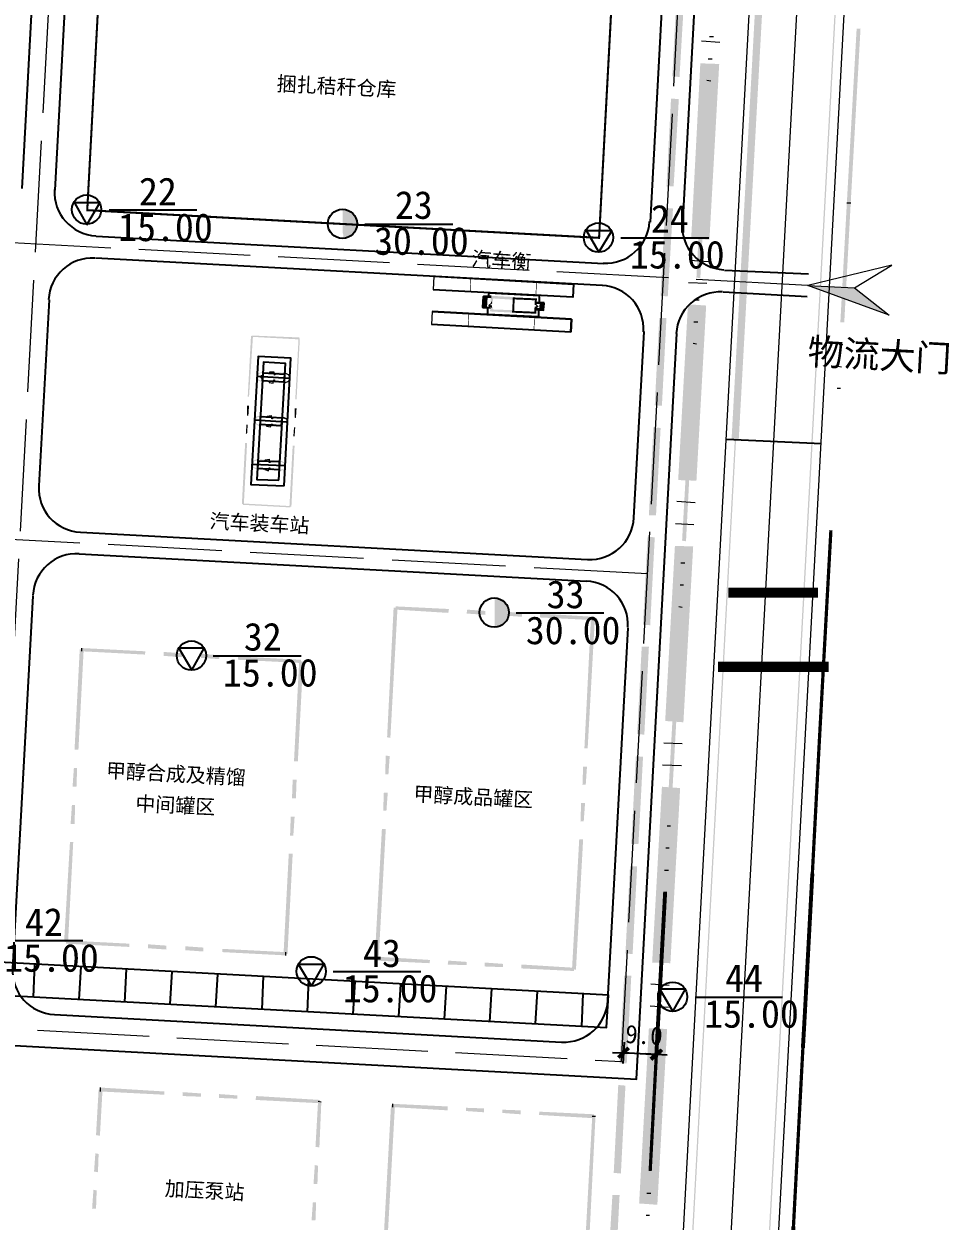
# Model space of a CAD drawing. Header units: millimetres. Extents: x 1542 to 2698, y 1376 to 2197.
# Drawn here: x 2391.5 to 2644.2, y 1651.7 to 1978.8 of the extents above; entities that cross this region are included whole.
import ezdxf

# ---------------------------------------------------------------- set-up
doc = ezdxf.new("R2010")
doc.units = ezdxf.units.MM
doc.linetypes.add('PDF_IMPORT', pattern=[1, 0.8, -0.2])
for name, color, linetype in [('PDF_0', 7, 'Continuous'), ('PDF_0-新建建构筑物', 4, 'Continuous'), ('PDF_0-道路边线', 3, 'Continuous'), ('PDF_c- 现状道路', 4, 'Continuous'), ('PDF_d-道路中心线', 1, 'Continuous'), ('PDF_d-道路红线', 5, 'Continuous'), ('PDF_DM-尺寸标注', 7, 'Continuous'), ('PDF_HY_BZ_CC', 2, 'Continuous'), ('PDF_HY_BZ_ZB', 7, 'Continuous'), ('PDF_PP-COM', 6, 'Continuous'), ('PDF_ROAD-CENT', 6, 'Continuous'), ('PDF_ZT-二期EPC承包商范围线', 6, 'Continuous'), ('PDF_勘探点', 5, 'Continuous'), ('PDF_文字', 5, 'Continuous'), ('PDF_绿线', 3, 'Continuous')]:
    doc.layers.add(name, color=color, linetype=linetype)
doc.styles.add('PDF SimHei', font='')
doc.styles.add('PDF SimSun', font='')
doc.styles.get('PDF SimHei').set_extended_font_data('SimHei')
doc.styles.get('PDF SimSun').set_extended_font_data('SimSun')

msp = doc.modelspace()

# ---------------------------------------------------------------- hatches: boundary and pattern name
at = {"layer": 'PDF_0', "true_color": 0x949400, "transparency": 33554559}
msp.add_hatch(color=54, dxfattribs=at).paths.add_polyline_path([(2584.82, 1865.35), (2586.78, 1865.17), (2594.97, 2014.81), (2593.01, 2015.35)])
at = {"layer": 'PDF_0', "transparency": 33554559}
for color, points in [(2, [(2572.01, 1988.3), (2569.88, 1988.3), (2568.63, 1964.46), (2570.59, 1964.28)]), (1, [(2581.44, 1967.84), (2576.28, 1968.02), (2573.79, 1920.15), (2578.77, 1919.8)]), (2, [(2570.41, 1958.23), (2568.28, 1958.41), (2567.03, 1934.39), (2568.99, 1934.39)]), (2, [(2568.81, 1928.34), (2566.68, 1928.52), (2565.43, 1904.5), (2567.39, 1904.32)]), (1, [(2577.88, 1901.83), (2572.9, 1902.18), (2570.23, 1854.14), (2575.22, 1853.97)]), (2, [(2567.03, 1898.45), (2565.07, 1898.45), (2563.83, 1874.6), (2565.79, 1874.43)]), (2, [(2565.43, 1868.38), (2563.47, 1868.56), (2562.23, 1844.54), (2564.18, 1844.54)]), (2, [(2563.83, 1838.49), (2561.87, 1838.66), (2560.63, 1814.64), (2562.58, 1814.47)]), (1, [(2574.33, 1835.99), (2569.34, 1836.17), (2566.68, 1788.31), (2571.66, 1787.95)]), (2, [(2562.23, 1808.59), (2560.27, 1808.59), (2559.02, 1784.75), (2560.98, 1784.57)]), (2, [(2560.63, 1778.52), (2558.67, 1778.7), (2557.42, 1754.68), (2559.38, 1754.68)]), (1, [(2570.77, 1769.98), (2565.79, 1770.34), (2563.12, 1722.3), (2568.1, 1722.12)]), (2, [(2559.02, 1748.63), (2557.07, 1748.63), (2555.82, 1724.79), (2557.78, 1724.61)]), (2, [(2557.42, 1718.74), (2555.47, 1718.74), (2554.22, 1694.72), (2556.18, 1694.72)]), (1, [(2567.21, 1704.15), (2562.23, 1704.33), (2559.56, 1656.47), (2564.54, 1656.11)]), (256, [(2553.51, 1696.68), (2554.22, 1695.97), (2557.07, 1698.64), (2556.36, 1699.35)]), (256, [(2566.14, 1698.1), (2565.43, 1698.81), (2562.41, 1696.32), (2563.12, 1695.43)]), (2, [(2555.82, 1688.67), (2553.86, 1688.85), (2552.62, 1664.83), (2554.58, 1664.65)]), (2, [(2554.22, 1658.78), (2552.26, 1658.78), (2550.84, 1634.94), (2552.98, 1634.76)])]:
    msp.add_hatch(color=color, dxfattribs=at).paths.add_polyline_path(points)
at = {"layer": 'PDF_0', "true_color": 0x00bfff, "transparency": 33554559}
msp.add_hatch(color=140, dxfattribs=at).paths.add_polyline_path([(2519.52, 1901.47), (2518.99, 1901.47), (2518.81, 1900.23), (2525.4, 1899.87), (2525.57, 1904.14), (2518.99, 1904.5), (2518.99, 1902.54), (2519.52, 1902.54), (2519.7, 1903.78), (2525.04, 1903.43), (2524.86, 1900.58), (2519.52, 1900.76)])
at = {"layer": 'PDF_0-新建建构筑物', "transparency": 33554559}
for points in [[(2452.62, 1876.92), (2452.98, 1876.92), (2454.05, 1893.47), (2453.51, 1893.47)], [(2453.69, 1893.64), (2453.69, 1893.29), (2466.68, 1892.58), (2466.68, 1893.11)], [(2466.86, 1892.75), (2466.5, 1892.75), (2465.61, 1876.21), (2465.97, 1876.21)], [(2456.36, 1881.19), (2455.65, 1881.54), (2455.29, 1882.43), (2455.65, 1883.15), (2456.54, 1883.5), (2462.94, 1883.15), (2462.94, 1883.5), (2456.54, 1883.68), (2455.47, 1883.32), (2454.94, 1882.43), (2455.29, 1881.37), (2456.36, 1881.01), (2462.77, 1880.65), (2462.77, 1880.83)], [(2452.45, 1871.76), (2452.8, 1871.76), (2452.98, 1874.43), (2452.45, 1874.43)], [(2462.23, 1871.05), (2462.41, 1871.4), (2455.83, 1871.76), (2454.76, 1871.4), (2454.4, 1870.51), (2454.76, 1869.45), (2455.65, 1868.91), (2462.23, 1868.56), (2462.23, 1868.91), (2455.65, 1869.27), (2454.94, 1869.62), (2454.76, 1870.51), (2455.12, 1871.22), (2455.83, 1871.4)], [(2465.97, 1873.72), (2465.43, 1873.72), (2465.43, 1871.22), (2465.79, 1871.05)], [(2452.09, 1866.78), (2452.45, 1866.78), (2452.62, 1869.27), (2452.27, 1869.27)], [(2465.61, 1868.56), (2465.26, 1868.56), (2465.08, 1866.06), (2465.43, 1866.06)], [(2451.02, 1847.56), (2451.56, 1847.56), (2452.45, 1864.29), (2451.91, 1864.29)], [(2465.43, 1863.57), (2464.9, 1863.57), (2464.01, 1846.85), (2464.55, 1846.85)], [(2464.19, 1846.67), (2464.37, 1847.03), (2451.38, 1847.74), (2451.2, 1847.38)]]:
    msp.add_hatch(color=256, dxfattribs=at).paths.add_polyline_path(points)
h = msp.add_hatch(color=256, dxfattribs=at)
h.paths.add_polyline_path([(2461.7, 1859.13), (2462.41, 1858.77), (2462.77, 1858.06), (2462.41, 1857.17), (2461.52, 1856.99), (2455.12, 1857.35), (2454.23, 1857.7), (2454.05, 1858.41), (2454.4, 1859.3), (2455.12, 1859.48)])
h.paths.add_polyline_path([(2462.59, 1858.95), (2461.7, 1859.48), (2455.12, 1859.84), (2454.23, 1859.48), (2453.69, 1858.41), (2454.05, 1857.52), (2455.12, 1856.99), (2461.52, 1856.63), (2462.59, 1856.99), (2462.94, 1858.06)], flags=0)
at = {"layer": 'PDF_c- 现状道路', "transparency": 33554559}
h = msp.add_hatch(color=256, dxfattribs=at)
h.paths.add_polyline_path([(2596.92, 2068.55), (2603.86, 2196.83), (2603.51, 2196.83), (2596.57, 2068.55)])
h.paths.add_polyline_path([(2580.73, 1383.35), (2581.09, 1383.17), (2624.86, 2196.83), (2624.5, 2196.83)])
msp.add_hatch(color=256, dxfattribs=at).paths.add_polyline_path([(2561.87, 1422.67), (2562.23, 1422.67), (2594.25, 2017.48), (2593.9, 2017.66)])
at = {"layer": 'PDF_HY_BZ_CC', "transparency": 33554559}
for color, points in [(3, [(2490.7, 1783.86), (2491.59, 1783.68), (2493.55, 1819.27), (2492.48, 1819.27)]), (3, [(2493.01, 1819.63), (2493.01, 1818.74), (2507.43, 1817.85), (2507.6, 1818.91)]), (3, [(2512.59, 1818.74), (2512.41, 1817.67), (2517.57, 1817.31), (2517.57, 1818.38)]), (3, [(2522.55, 1818.2), (2522.55, 1817.13), (2527.53, 1816.78), (2527.53, 1817.85)]), (3, [(2532.51, 1817.67), (2532.51, 1816.6), (2546.93, 1815.89), (2546.93, 1816.78)]), (3, [(2547.46, 1816.24), (2546.39, 1816.42), (2544.61, 1780.84), (2545.5, 1780.84)]), (3, [(2490.17, 1773.72), (2491.06, 1773.72), (2491.41, 1778.7), (2490.34, 1778.88)]), (3, [(2545.32, 1775.86), (2544.26, 1775.86), (2544.08, 1770.87), (2544.97, 1770.87)]), (3, [(2489.63, 1763.76), (2490.52, 1763.76), (2490.88, 1768.74), (2489.81, 1768.74)]), (3, [(2544.79, 1765.89), (2543.72, 1765.89), (2543.54, 1760.91), (2544.43, 1760.91)]), (3, [(2487.32, 1723.37), (2488.39, 1723.37), (2490.34, 1758.77), (2489.28, 1758.77)]), (3, [(2544.26, 1755.93), (2543.19, 1755.93), (2541.23, 1720.52), (2542.3, 1720.34)]), (3, [(2502.27, 1722.12), (2502.44, 1723.01), (2487.85, 1723.9), (2487.85, 1722.83)]), (3, [(2512.41, 1721.59), (2512.41, 1722.48), (2507.43, 1722.83), (2507.25, 1721.77)]), (3, [(2522.37, 1721.05), (2522.37, 1721.94), (2517.39, 1722.3), (2517.39, 1721.23)]), (3, [(2541.77, 1719.99), (2541.77, 1720.88), (2527.35, 1721.77), (2527.35, 1720.7)]), (5, [(2429.85, 1686.18), (2429.85, 1687.07), (2412.41, 1688.14), (2412.41, 1687.07)]), (5, [(2412.95, 1687.6), (2411.88, 1687.6), (2411.17, 1675.15), (2412.23, 1674.97)]), (5, [(2439.81, 1685.65), (2439.81, 1686.54), (2434.83, 1686.89), (2434.83, 1685.82)]), (5, [(2449.78, 1685.11), (2449.78, 1686), (2444.8, 1686.36), (2444.8, 1685.29)]), (5, [(2472.2, 1683.87), (2472.37, 1684.76), (2454.94, 1685.82), (2454.76, 1684.76)]), (5, [(2471.13, 1671.95), (2472.2, 1671.77), (2472.73, 1684.22), (2471.84, 1684.4)]), (5, [(2492.84, 1683.16), (2491.77, 1683.33), (2489.81, 1647.75), (2490.88, 1647.75)]), (5, [(2507.25, 1681.91), (2507.25, 1682.98), (2492.3, 1683.69), (2492.3, 1682.8)]), (5, [(2517.21, 1681.38), (2517.21, 1682.44), (2512.23, 1682.62), (2512.23, 1681.73)]), (5, [(2527.18, 1680.84), (2527.18, 1681.91), (2522.19, 1682.09), (2522.19, 1681.2)]), (5, [(2547.1, 1679.77), (2547.28, 1680.84), (2532.34, 1681.55), (2532.16, 1680.66)]), (5, [(2544.79, 1644.9), (2545.86, 1644.9), (2547.64, 1680.31), (2546.75, 1680.31)]), (5, [(2411.88, 1669.99), (2410.99, 1670.17), (2410.63, 1665.18), (2411.7, 1665.01)]), (5, [(2470.59, 1661.8), (2471.66, 1661.8), (2471.84, 1666.79), (2470.95, 1666.96)]), (5, [(2411.35, 1660.02), (2410.46, 1660.2), (2410.1, 1655.04), (2411.17, 1655.04)]), (5, [(2470.06, 1651.84), (2471.13, 1651.84), (2471.31, 1656.82), (2470.42, 1656.82)])]:
    msp.add_hatch(color=color, dxfattribs=at).paths.add_polyline_path(points)
at = {"layer": 'PDF_PP-COM', "transparency": 33554559}
msp.add_hatch(color=256, dxfattribs=at).paths.add_polyline_path([(2618.45, 1906.63), (2605.64, 1907.34), (2607.6, 1906.63), (2627.88, 1899.16)])
at = {"layer": 'PDF_ZT-二期EPC承包商范围线', "transparency": 33554559}
for points in [[(2407.79, 1807.7), (2406.72, 1807.88), (2405.3, 1780.48), (2406.36, 1780.48)], [(2424.51, 1806.46), (2424.69, 1807.35), (2407.25, 1808.24), (2407.25, 1807.35)], [(2434.65, 1805.75), (2434.83, 1806.81), (2429.67, 1807.17), (2429.67, 1806.1)], [(2444.8, 1805.21), (2444.97, 1806.28), (2439.81, 1806.64), (2439.81, 1805.57)], [(2467.21, 1804.15), (2467.21, 1805.04), (2449.96, 1805.93), (2449.96, 1805.04)], [(2465.26, 1777.28), (2466.32, 1777.28), (2467.75, 1804.5), (2466.68, 1804.68)], [(2406.01, 1775.5), (2405.12, 1775.5), (2404.76, 1770.34), (2405.83, 1770.34)], [(2464.72, 1767.14), (2465.79, 1767.14), (2465.97, 1772.3), (2464.9, 1772.3)], [(2405.47, 1765.36), (2404.58, 1765.36), (2404.23, 1760.2), (2405.3, 1760.2)], [(2464.19, 1757), (2465.08, 1757), (2465.43, 1762.16), (2464.37, 1762.16)], [(2404.94, 1755.22), (2404.05, 1755.22), (2402.45, 1727.99), (2403.52, 1727.82)], [(2462.41, 1724.79), (2463.48, 1724.61), (2464.9, 1752.01), (2463.83, 1752.01)], [(2402.98, 1728.35), (2402.98, 1727.46), (2420.24, 1726.57), (2420.24, 1727.46)], [(2425.4, 1727.28), (2425.4, 1726.21), (2430.38, 1725.86), (2430.38, 1726.93)], [(2435.54, 1726.75), (2435.54, 1725.68), (2440.53, 1725.32), (2440.53, 1726.39)], [(2445.69, 1726.04), (2445.69, 1725.15), (2462.94, 1724.26), (2462.94, 1725.15)]]:
    msp.add_hatch(color=256, dxfattribs=at).paths.add_polyline_path(points)
at = {"layer": 'PDF_勘探点', "transparency": 33554559}
for points in [[(2479.31, 1928.16), (2478.6, 1928.16), (2478.6, 1921.58), (2478.78, 1921.04), (2478.78, 1920.15), (2479.31, 1920.15), (2480.02, 1920.33), (2480.74, 1920.69), (2481.27, 1921.04), (2481.8, 1921.58), (2482.16, 1922.11), (2482.52, 1922.82), (2482.69, 1923.53), (2482.69, 1924.25), (2482.52, 1924.78), (2482.16, 1926.2), (2481.63, 1926.74), (2481.27, 1927.27), (2480.56, 1927.63), (2480.02, 1927.98)], [(2520.59, 1821.76), (2520.06, 1821.76), (2520.06, 1813.75), (2520.77, 1813.75), (2521.48, 1813.93), (2522.55, 1814.64), (2523.08, 1815.18), (2523.44, 1815.71), (2523.8, 1816.42), (2523.97, 1817.13), (2523.97, 1818.56), (2523.8, 1819.09), (2523.44, 1819.8), (2523.08, 1820.34), (2522.55, 1820.87), (2522.02, 1821.23), (2521.3, 1821.58)]]:
    msp.add_hatch(color=256, dxfattribs=at).paths.add_polyline_path(points)
at = {"layer": 'PDF_绿线', "transparency": 33554559}
for points in [[(2614.54, 1897.2), (2615.61, 1897.2), (2617.38, 1929.94), (2620.05, 1977.45), (2618.99, 1977.45), (2616.32, 1929.94)], [(2575.22, 1909.48), (2576.28, 1909.3), (2578.77, 1957.34), (2577.71, 1957.34)], [(2571.3, 1837.6), (2572.37, 1837.42), (2574.86, 1885.46), (2573.97, 1885.46)], [(2567.39, 1765.54), (2568.45, 1765.54), (2571.12, 1813.58), (2570.06, 1813.58)]]:
    msp.add_hatch(color=256, dxfattribs=at).paths.add_polyline_path(points)

# ---------------------------------------------------------------- linework, layer by layer
at = {"layer": 'PDF_0', "color": 140, "lineweight": 0, "true_color": 0x00bfff}
msp.add_lwpolyline([(2548.62, 1920.33, 0.562, 0.562, 0), (2408.77, 1927.89, 0.561, 0.561, 0), (2412.5, 1997.82, 0.739, 0.739, 0), (2552.35, 1990.26, 0.571, 0.571, 0)], format="xyseb", close=True, dxfattribs=at)
at = {"layer": 'PDF_0', "color": 1, "lineweight": 0}
for points in [[(2581.62, 1973.71), (2576.64, 1974.07)], [(2578.42, 1913.75), (2573.44, 1914.1)], [(2578.06, 1907.88), (2573.08, 1908.06)], [(2574.86, 1847.92), (2569.88, 1848.27)], [(2574.5, 1841.87), (2569.52, 1842.22)], [(2571.3, 1782.08), (2566.32, 1782.26)], [(2571.12, 1776.03), (2565.96, 1776.21)], [(2567.74, 1716.07), (2562.76, 1716.43)], [(2567.57, 1710.02), (2562.58, 1710.38)]]:
    msp.add_lwpolyline(points, dxfattribs=at)
at = {"layer": 'PDF_0', "lineweight": 25}
for points in [[(2503.51, 1909.83), (2541.59, 1907.7), (2541.41, 1904.14), (2503.33, 1906.1)], [(2516.86, 1901.29), (2517.03, 1904.32)], [(2519.17, 1904.32), (2517.03, 1904.32), (2519.17, 1904.14)], [(2517.03, 1904.32), (2517.03, 1904.32)], [(2517.21, 1901.29), (2517.39, 1904.32)], [(2517.57, 1901.29), (2517.75, 1904.14)], [(2517.75, 1901.29), (2517.92, 1904.14)], [(2518.99, 1901.12), (2516.86, 1901.29), (2518.99, 1901.29)], [(2516.86, 1901.29), (2516.86, 1901.29)], [(2519.35, 1902.54), (2519.17, 1902.54)], [(2519.35, 1901.47), (2519.17, 1901.47)], [(2531.45, 1902.18), (2531.09, 1902.18)], [(2531.27, 1901.12), (2531.09, 1901.12)], [(2531.27, 1900.76), (2533.4, 1900.58), (2533.4, 1900.76), (2531.27, 1900.94)], [(2532.51, 1900.76), (2532.69, 1902.36)], [(2532.87, 1900.76), (2532.87, 1902.36)], [(2533.23, 1900.76), (2533.23, 1902.36)], [(2533.4, 1900.76), (2533.58, 1902.36)], [(2540.88, 1894.53), (2502.8, 1896.67)], [(2583.4, 1865.35), (2609.38, 1864.11)], [(2555.47, 1700.59), (2555.11, 1694.72)], [(2564.18, 1694.19), (2564.54, 1700.24)], [(2552.26, 1697.75), (2558.31, 1697.57)], [(2567.21, 1697.03), (2561.34, 1697.39)]]:
    msp.add_lwpolyline(points, dxfattribs=at)
at = {"layer": 'PDF_0', "color": 140, "lineweight": 25, "true_color": 0x00bfff}
for points in [[(2532.34, 1902.54), (2532.34, 1904.5), (2518.46, 1905.21), (2518.28, 1904.32)], [(2518.1, 1901.12), (2518.1, 1899.51), (2532.16, 1898.8), (2532.16, 1900.76)]]:
    msp.add_lwpolyline(points, dxfattribs=at)
at = {"layer": 'PDF_0', "color": 140, "lineweight": 0, "true_color": 0x00bfff, "const_width": 0.534}
msp.add_lwpolyline([(2531.27, 1902.18), (2531.36, 1903.52), (2525.31, 1903.78), (2525.13, 1900.14), (2531.18, 1899.87), (2531.18, 1901.12)], dxfattribs=at)
at = {"layer": 'PDF_0', "lineweight": 0}
for points in [[(2518.46, 1901.83), (2519.35, 1902.54)], [(2531.98, 1901.47), (2531.27, 1902.18)]]:
    msp.add_lwpolyline(points, dxfattribs=at)
at = {"layer": 'PDF_0', "lineweight": 25}
msp.add_lwpolyline([(2533.58, 1902.54), (2531.45, 1902.54), (2533.58, 1902.36)], close=True, dxfattribs=at)
at = {"layer": 'PDF_0', "color": 62, "lineweight": 25, "true_color": 0xa5dd00}
for points in [[(2120.26, 1727.64), (2550.66, 1704.51), (2551.2, 1713.4), (2096.77, 1737.96)], [(2394.09, 1712.87), (2394.44, 1721.94)], [(2406.54, 1712.16), (2407.07, 1721.23)], [(2419, 1711.45), (2419.53, 1720.52)], [(2431.45, 1710.91), (2431.98, 1719.81)], [(2443.91, 1710.2), (2444.44, 1719.1)], [(2456.54, 1709.49), (2456.89, 1718.56)], [(2468.99, 1708.78), (2469.35, 1717.85)], [(2481.45, 1708.24), (2481.98, 1717.14)], [(2493.9, 1707.53), (2494.44, 1716.43)], [(2506.36, 1706.82), (2506.89, 1715.89)], [(2518.81, 1706.11), (2519.35, 1715.18)], [(2531.27, 1705.57), (2531.8, 1714.47)], [(2543.9, 1704.86), (2544.26, 1713.76)]]:
    msp.add_lwpolyline(points, dxfattribs=at)
at = {"layer": 'PDF_0', "lineweight": 25}
for centre, start, end in [((2519.26, 1902.63), 221.9183, 266.9183), ((2531.18, 1902.27), 266.9182, 311.9182)]:
    msp.add_arc(centre, 0.979, start, end, dxfattribs=at)
at = {"layer": 'PDF_0-新建建构筑物', "lineweight": 25}
for points in [[(2462.59, 1852.54), (2464.37, 1887.42), (2455.47, 1887.95), (2453.51, 1852.9)], [(2462.77, 1882.97), (2456.72, 1883.32), (2456.54, 1881.37), (2462.59, 1881.01)], [(2462.05, 1871.05), (2456, 1871.4), (2456, 1869.45), (2461.88, 1869.09)], [(2461.34, 1859.13), (2455.47, 1859.3), (2455.29, 1857.35), (2461.34, 1856.99)]]:
    msp.add_lwpolyline(points, close=True, dxfattribs=at)
at = {"layer": 'PDF_0-新建建构筑物', "color": 31, "lineweight": 25, "true_color": 0xffbf7f}
msp.add_lwpolyline([(2461.16, 1854.14), (2462.94, 1885.99), (2456.89, 1886.35), (2455.12, 1854.32)], close=True, dxfattribs=at)
for points in [[(2463.83, 1881.9), (2455.29, 1882.43)], [(2463.12, 1869.98), (2454.58, 1870.51)], [(2462.59, 1858.06), (2454.05, 1858.41)]]:
    msp.add_lwpolyline(points, dxfattribs=at)
at = {"layer": 'PDF_0-新建建构筑物', "lineweight": 25}
for points in [[(2456.72, 1882.08), (2456.36, 1882.08), (2456.36, 1882.61), (2456.72, 1882.61)], [(2456.72, 1882.43), (2456.54, 1882.43), (2456.54, 1882.26), (2456.72, 1882.26)], [(2456.54, 1881.37), (2462.59, 1881.01)], [(2459.56, 1881.19), (2459.56, 1881.19)], [(2459.03, 1869.27), (2459.03, 1869.27)]]:
    msp.add_lwpolyline(points, dxfattribs=at)
at = {"layer": 'PDF_0-新建建构筑物', "lineweight": 0}
for points in [[(2459.74, 1881.37), (2459.56, 1881.01), (2458.5, 1881.19), (2458.5, 1880.83), (2459.56, 1880.65), (2459.56, 1881.01)], [(2459.92, 1883.15), (2459.74, 1883.32), (2458.67, 1883.32), (2458.67, 1883.68), (2459.74, 1883.68), (2459.74, 1883.32)], [(2459.21, 1871.05), (2459.03, 1871.4), (2457.96, 1871.4), (2457.96, 1871.58), (2459.03, 1871.76), (2459.03, 1871.4)], [(2459.21, 1869.27), (2459.03, 1869.09), (2457.78, 1869.09), (2457.78, 1868.91), (2458.85, 1868.73), (2459.03, 1869.09)], [(2458.5, 1859.13), (2458.5, 1859.3), (2457.25, 1859.48), (2457.43, 1859.66), (2458.5, 1859.84), (2458.5, 1859.3)], [(2458.5, 1857.35), (2458.32, 1857.17), (2457.25, 1857.17), (2457.25, 1856.99), (2458.32, 1856.63), (2458.32, 1857.17)]]:
    msp.add_lwpolyline(points, dxfattribs=at)
for points in [[(2459.92, 1882.79), (2459.92, 1882.97), (2459.74, 1882.97), (2459.92, 1883.15), (2460.1, 1883.15), (2460.1, 1882.97)], [(2459.92, 1881.19), (2459.74, 1881.37), (2459.74, 1881.54), (2459.92, 1881.54), (2459.92, 1881.37)], [(2459.21, 1869.27), (2459.03, 1869.45), (2459.21, 1869.45), (2459.39, 1869.45), (2459.39, 1869.27)], [(2459.39, 1870.87), (2459.21, 1870.87), (2459.21, 1871.05), (2459.39, 1871.05)], [(2458.67, 1858.95), (2458.5, 1858.95), (2458.5, 1859.13), (2458.67, 1859.13), (2458.85, 1858.95)], [(2458.5, 1857.35), (2458.5, 1857.52), (2458.67, 1857.52), (2458.67, 1857.35)]]:
    msp.add_lwpolyline(points, close=True, dxfattribs=at)
at = {"layer": 'PDF_0-新建建构筑物', "lineweight": 0, "const_width": 0.318}
msp.add_lwpolyline([(2462.94, 1883.32), (2463.83, 1882.88), (2464.19, 1881.9), (2463.74, 1881.1), (2462.77, 1880.74)], dxfattribs=at)
at = {"layer": 'PDF_0-新建建构筑物', "lineweight": 0}
msp.add_lwpolyline([(2462.32, 1871.22, 0.396, 0.396, 0), (2463.21, 1870.87, 0.318, 0.318, 0), (2463.48, 1869.98, 0, 0, 0), (2463.03, 1869.09, 0, 0, 0), (2462.23, 1868.73, 0, 0, 0)], format="xyseb", dxfattribs=at)
at = {"layer": 'PDF_0-道路边线', "lineweight": 25}
for points in [[(2571.48, 1924.07), (2576.64, 2018.01), (2154.42, 2040.79), (2149.44, 1946.84)], [(2403.87, 2006.27), (2399.96, 1933.32)], [(2566.5, 1997.55), (2562.58, 1924.6)], [(2549.95, 1913.22), (2411.17, 1920.69)], [(2549.59, 1907.34), (2410.99, 1914.82)], [(2605.82, 1910.37), (2582.87, 1911.44)], [(2582.51, 1905.56), (2605.46, 1904.32)], [(1602.31, 1794.36), (2033.07, 1771.23), (2169.9, 1711.45), (2558.85, 1690.45), (2569.88, 1894.18)], [(2545.15, 1826.39), (2406.54, 1833.86)]]:
    msp.add_lwpolyline(points, dxfattribs=at)
for points in [[(2383.43, 2019.42, -0.414213), (2394.8, 2006.8), (2390.88, 1933.85)], [(2398.36, 1903.43), (2395.51, 1852.54, 0.414213), (2406.9, 1839.91), (2545.5, 1832.44, 0.414213), (2558.13, 1843.82), (2560.98, 1894.71)], [(2393.91, 1822.47), (2388.39, 1720.7, 0.414213), (2399.78, 1708.07), (2538.39, 1700.59, 0.414213), (2551.02, 1711.98), (2556.53, 1813.75)]]:
    msp.add_lwpolyline(points, format="xyb", dxfattribs=at)
for centre, start, end in [((2411.79, 1932.88), 176.9183, 266.9183), ((2550.4, 1925.4), 266.9183, 356.9183), ((2583.31, 1923.62), 176.9182, 266.9182), ((2410.19, 1902.81), 86.9183, 176.9183), ((2548.79, 1895.33), 356.9183, 86.9183), ((2581.71, 1893.55), 86.9182, 176.9182), ((2405.92, 1822.03), 86.9183, 176.9183), ((2544.52, 1814.55), 356.9183, 86.9183)]:
    msp.add_arc(centre, 12.01, start, end, dxfattribs=at)
at = {"layer": 'PDF_d-道路中心线', "lineweight": 0}
msp.add_lwpolyline([(2424.69, 1400.96), (2555.29, 1396.16), (2571.12, 1395.63), (2614.18, 2196.83)], dxfattribs=at)
at = {"layer": 'PDF_d-道路红线', "lineweight": 5}
for points in [[(2425.22, 1415.91), (2425.05, 1415.91), (2425.05, 1411.28), (2423.98, 1385.84), (2554.58, 1381.21), (2583.93, 1391.53), (2627.17, 2196.83)], [(2425.05, 1415.91), (2543.9, 1411.64), (2559.74, 1426.05), (2574.5, 1701.66), (2591.41, 2015.17), (2577.17, 2031), (2165.98, 2053.07), (2116.16, 2055.73), (1630.96, 2081.89), (1615.3, 2067.66), (1599.11, 1754.15), (1580.43, 1386.73), (1579.89, 1375.88)]]:
    msp.add_lwpolyline(points, dxfattribs=at)
at = {"layer": 'PDF_DM-尺寸标注', "lineweight": 25}
for points in [[(2555.29, 1697.75), (2555.29, 1697.75)], [(2555.29, 1697.75), (2564.36, 1697.21)], [(2564.36, 1697.21), (2564.36, 1697.21)]]:
    msp.add_lwpolyline(points, dxfattribs=at)
at = {"layer": 'PDF_HY_BZ_CC', "color": 3, "lineweight": 0}
for points in [[(2546.93, 1816.78), (2546.93, 1815.89)], [(2487.85, 1722.83), (2487.85, 1723.9)]]:
    msp.add_lwpolyline(points, dxfattribs=at)
at = {"layer": 'PDF_HY_BZ_CC', "color": 5, "lineweight": 0}
for points in [[(2412.41, 1687.07), (2412.41, 1688.14)], [(2471.84, 1684.4), (2472.73, 1684.22)], [(2492.3, 1682.8), (2492.3, 1683.69)], [(2546.75, 1680.31), (2547.64, 1680.31)]]:
    msp.add_lwpolyline(points, dxfattribs=at)
at = {"layer": 'PDF_HY_BZ_ZB', "lineweight": 30}
msp.add_lwpolyline([(2540.88, 1894.53), (2541.05, 1898.09)], dxfattribs=at)
at = {"layer": 'PDF_PP-COM', "lineweight": 0}
for points in [[(2605.64, 1907.34), (2618.45, 1906.63), (2628.59, 1912.86)], [(2605.64, 1907.34), (2618.45, 1906.63), (2627.88, 1899.16)]]:
    msp.add_lwpolyline(points, close=True, dxfattribs=at)
at = {"layer": 'PDF_PP-COM', "color": 7, "lineweight": 0}
for points in [[(2503.51, 1909.83), (2503.33, 1906.1)], [(2502.98, 1900.23), (2502.8, 1896.67)]]:
    msp.add_lwpolyline(points, dxfattribs=at)
msp.add_lwpolyline([(2531.53, 1908.32, 0.169, 0.169, 0), (2513.56, 1909.21, 0.169, 0.169, 0), (2513.39, 1905.65, 0.345, 0.345, 0), (2531.36, 1904.67, 0.17, 0.17, 0)], format="xyseb", close=True, dxfattribs=at)
at = {"layer": 'PDF_PP-COM', "color": 7, "lineweight": 30}
msp.add_lwpolyline([(2541.05, 1898.09), (2502.98, 1900.23)], dxfattribs=at)
at = {"layer": 'PDF_PP-COM', "color": 7, "lineweight": 0, "const_width": 0.169}
msp.add_lwpolyline([(2531, 1898.71), (2513.03, 1899.6), (2512.85, 1896.05), (2530.82, 1895.16)], close=True, dxfattribs=at)
at = {"layer": 'PDF_ROAD-CENT', "linetype": 'PDF_IMPORT', "lineweight": 0, "ltscale": 38.136194}
for points in [[(1602.49, 1797.38), (2033.78, 1774.08), (2166.7, 1716.07), (2554.75, 1695.25), (2571.84, 2013.74), (2157.27, 2035.98), (2140.54, 1727.46)], [(2400.31, 2023), (2383.05, 1704.51)], [(2605.64, 1907.34), (2021.69, 1938.66)]]:
    msp.add_lwpolyline(points, dxfattribs=at)
at = {"layer": 'PDF_ROAD-CENT', "linetype": 'PDF_IMPORT', "lineweight": 0, "ltscale": 38.846806}
msp.add_lwpolyline([(2561.87, 1828.52), (2278.97, 1843.82)], dxfattribs=at)
at = {"layer": 'PDF_ZT-二期EPC承包商范围线', "lineweight": 0}
for points in [[(2407.25, 1807.35), (2407.25, 1808.24)], [(2462.94, 1725.15), (2462.94, 1724.26)]]:
    msp.add_lwpolyline(points, dxfattribs=at)
at = {"layer": 'PDF_勘探点', "lineweight": 25}
for points in [[(2408.68, 1923.89), (2412.23, 1929.94), (2405.3, 1929.94)], [(2548.53, 1916.42), (2552.09, 1922.29), (2545.15, 1922.29)], [(2437.32, 1802.19), (2440.7, 1808.24), (2433.76, 1808.24)], [(2470.06, 1715.89), (2473.44, 1721.77), (2466.5, 1721.77)], [(2568.81, 1708.95), (2572.19, 1715), (2565.25, 1715)]]:
    msp.add_lwpolyline(points, close=True, dxfattribs=at)
for points in [[(2414.73, 1927.98), (2438.75, 1927.98)], [(2484.65, 1924.07), (2508.67, 1924.07)], [(2554.58, 1920.33), (2578.6, 1920.33)], [(2525.93, 1817.85), (2549.95, 1817.85)], [(2443.19, 1806.1), (2467.21, 1806.1)], [(2383.59, 1728.35), (2407.61, 1728.35)], [(2475.93, 1719.81), (2499.95, 1719.81)], [(2574.86, 1712.87), (2598.7, 1712.87)]]:
    msp.add_lwpolyline(points, dxfattribs=at)
for centre in [(2408.59, 1928.07), (2478.51, 1924.16), (2548.44, 1920.42), (2519.97, 1817.94), (2437.23, 1806.19), (2469.97, 1719.9), (2568.72, 1712.96)]:
    msp.add_circle(centre, 4, dxfattribs=at)
at = {"layer": 'PDF_绿线', "lineweight": 0}
for points in [[(2578.77, 1975.31), (2579.84, 1975.31)], [(2578.42, 1969.26), (2579.49, 1969.26)], [(2578.06, 1963.39), (2579.13, 1963.21)], [(2616.32, 1929.94), (2617.38, 1929.94)], [(2574.86, 1903.43), (2575.93, 1903.43)], [(2574.5, 1897.38), (2575.57, 1897.38)], [(2574.33, 1891.51), (2575.22, 1891.33)], [(2614.18, 1891.15), (2615.25, 1891.15)], [(2613.83, 1885.28), (2614.89, 1885.1)], [(2613.65, 1879.23), (2614.54, 1879.23)], [(2570.95, 1831.55), (2572.01, 1831.55)], [(2570.77, 1825.5), (2571.66, 1825.5)], [(2570.41, 1819.63), (2571.3, 1819.45)], [(2567.21, 1759.66), (2568.1, 1759.66)], [(2566.85, 1753.61), (2567.74, 1753.61)], [(2566.5, 1747.57), (2567.57, 1747.57)], [(2561.69, 1659.31), (2562.76, 1659.31)], [(2561.52, 1653.26), (2562.41, 1653.26)]]:
    msp.add_lwpolyline(points, dxfattribs=at)
for points in [[(2593.45, 1496.69, 1.07, 1.07, 0), (2594.79, 1521.6, 0.898, 0.898, 0), (2598.61, 1593.21, 1.07, 1.07, 0), (2601.73, 1650.24, 0.888, 0.888, 0), (2604.31, 1698.99, 1.08, 1.08, 0), (2604.75, 1706.64, 1.07, 1.07, 0), (2606.89, 1746.59, 0.888, 0.888, 0), (2608.84, 1783.51, 0.888, 0.888, 0), (2611.96, 1840.44, 0, 0, 0), (2613.74, 1873.18, 0, 0, 0)], [(2562.58, 1665.36, 0.888, 0.888, 0), (2564.27, 1697.21, 1.07, 1.07, 0), (2566.68, 1741.69, 0, 0, 0)]]:
    msp.add_lwpolyline(points, format="xyseb", dxfattribs=at)

# ---------------------------------------------------------------- texts
at = {"layer": 'PDF_文字', "color": 7, "attachment_point": 7}
for s, insert, char_height, rotation, style in [('捆扎秸秆仓库', (2460.42, 1960.09), 4, 357.0502, 'PDF SimHei'), ('汽车衡', (2513.62, 1912.26), 4, 356.4241, 'PDF SimHei'), ('物流大门', (2605.41, 1884.99), 7.2, 356.9074, 'PDF SimSun'), ('汽车装车站', (2442.1, 1840.56), 4, 357.1547, 'PDF SimHei'), ('甲醇合成及精馏', (2413.8, 1772.38), 4, 356.9625, 'PDF SimHei'), ('甲醇成品罐区', (2497.79, 1765.97), 4, 357.0336, 'PDF SimHei'), ('中间罐区', (2421.82, 1763.37), 4, 357.3577, 'PDF SimHei'), ('9.0', (2555.65, 1700.26), 5, 356.4241, 'PDF SimSun'), ('加压泵站', (2429.82, 1658.17), 4, 356.9183, 'PDF SimHei')]:
    msp.add_mtext(s, dxfattribs=dict(at, insert=insert, char_height=char_height, rotation=rotation, style=style))
at = {"layer": 'PDF_文字', "char_height": 7.6, "attachment_point": 7, "style": 'PDF SimSun'}
for s, insert in [('22', (2422.91, 1929.22)), ('23', (2492.84, 1925.4)), ('15.00', (2417.22, 1919.31)), ('24', (2562.76, 1921.75)), ('30.00', (2487.14, 1915.57)), ('15.00', (2557.07, 1911.83)), ('33', (2534.29, 1819)), ('30.00', (2528.6, 1809.17)), ('32', (2451.56, 1807.43)), ('15.00', (2445.86, 1797.6)), ('42', (2391.77, 1729.59)), ('15.00', (2386.08, 1719.67)), ('43', (2484.12, 1720.96)), ('44', (2583.04, 1714.28)), ('15.00', (2478.6, 1711.31)), ('15.00', (2577.35, 1704.37))]:
    msp.add_mtext(s, dxfattribs=dict(at, insert=insert))
at = {"layer": 'PDF_文字', "color": 7, "insert": (2579.13, 1800.99), "char_height": 25, "attachment_point": 7, "style": 'PDF SimSun'}
msp.add_mtext('二', dxfattribs=at)

doc.saveas('drawing.dxf')
